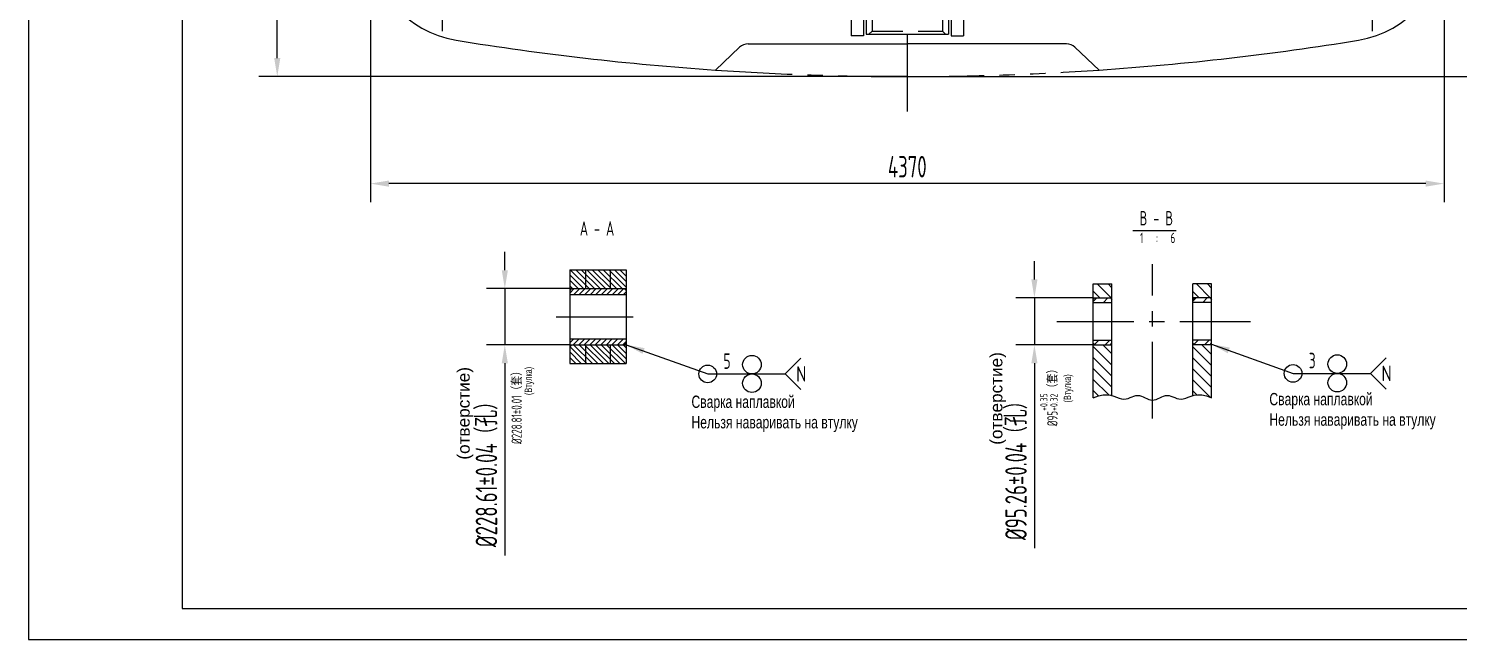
# Model space of a CAD drawing. Header units: millimetres. Extents: x 0 to 10500, y 0 to 7425.
# Drawn here: x 0 to 5819, y 0 to 2485 of the extents above; entities that cross this region are included whole.
import ezdxf
from ezdxf.enums import TextEntityAlignment as Align

# ---------------------------------------------------------------- set-up
doc = ezdxf.new("R2010")
doc.units = ezdxf.units.MM
doc.header["$LTSCALE"] = 250
for name, pattern in [('F', [0.75, 0.5, -0.25]), ('G', [2, 1.25, -0.25, 0.25, -0.25]), ('K', [2.5, 1.25, -0.25, 0.25, -0.25, 0.25, -0.25])]:
    doc.linetypes.add(name, pattern=pattern)
for name, color, linetype in [('01', 7, 'Continuous'), ('02', 1, 'Continuous'), ('04', 2, 'F'), ('05', 4, 'G'), ('07', 6, 'K'), ('08', 1, 'Continuous'), ('11', 3, 'Continuous'), ('13', 3, 'Continuous')]:
    doc.layers.add(name, color=color, linetype=linetype)
doc.styles.get("Standard").update_dxf_attribs({"font": 'isocp', "width": 0.707, "bigfont": 'intecad.shx'})
doc.dimstyles.new('INTE', dxfattribs={"dimscale": 25, "dimtxt": 3.5, "dimasz": 3, "dimexe": 3, "dimexo": 0, "dimgap": 1, "dimtad": 1, "dimdec": 3, "dimzin": 9, "dimdsep": 46, "dimtxsty": 'Standard', "dimcen": 0, "dimclrd": 1, "dimclre": 1, "dimclrt": 3, "dimaunit": 1, "dimadec": 0, "dimazin": 0, "dimtfac": 1, "dimtdec": 3, "dimtmove": 0, "dimatfit": 0, "dimfxl": 1, "dimarcsym": 0})
pattern_1 = [(45, (-12228.315, -7554.2), (-22.45064, 22.45064), [])]
pattern_2 = [(135, (-12228.315, -7121.63), (-22.45064, -22.45064), [])]

# ---------------------------------------------------------------- blocks, each defined once
blk = doc.blocks.new('*D50')
at = {"layer": '08', "color": 1, "lineweight": -2}
for p, q in [((4093.8, 1464.2), (4093.8, 1539.2)), ((4333.2, 1389.2), (4018.8, 1389.2)), ((4093.8, 1389.2), (4093.8, 1198.7)), ((4333.2, 1198.7), (4018.8, 1198.7)), ((4093.8, 1123.7), (4093.8, 371.7))]:
    blk.add_line(p, q, dxfattribs=at)
at = {"layer": '08', "color": 1}
for points in [[(4081.3, 1464.2), (4106.3, 1464.2), (4093.8, 1389.2)], [(4081.3, 1123.7), (4106.3, 1123.7), (4093.8, 1198.7)]]:
    blk.add_solid(points, dxfattribs=at)
at = {"layer": 'Defpoints', "color": 0}
for p in [(4333.2, 1389.2), (4093.8, 1198.7), (4333.2, 1198.7)]:
    blk.add_point(p, dxfattribs=at)
at = {"layer": '08', "color": 3, "insert": (4019.8, 704), "char_height": 87.5, "attachment_point": 5, "rotation": 90}
blk.add_mtext('%%c95.26%%p0.04（孔）', dxfattribs=at)
blk = doc.blocks.new('*D51')
at = {"layer": '08', "color": 1, "lineweight": -2}
for p, q in [((1938.3, 1502.1), (1938.3, 1577.1)), ((2202.3, 1427.1), (1863.3, 1427.1)), ((1938.3, 1427.1), (1938.3, 1198.5)), ((2202.3, 1198.5), (1863.3, 1198.5)), ((1938.3, 1123.5), (1938.3, 340.9))]:
    blk.add_line(p, q, dxfattribs=at)
at = {"layer": '08', "color": 1}
for points in [[(1925.8, 1502.1), (1950.8, 1502.1), (1938.3, 1427.1)], [(1925.8, 1123.5), (1950.8, 1123.5), (1938.3, 1198.5)]]:
    blk.add_solid(points, dxfattribs=at)
at = {"layer": 'Defpoints', "color": 0}
for p in [(2202.3, 1427.1), (1938.3, 1198.5), (2202.3, 1198.5)]:
    blk.add_point(p, dxfattribs=at)
at = {"layer": '08', "color": 3, "insert": (1864.3, 688.5), "char_height": 87.5, "attachment_point": 5, "rotation": 90}
blk.add_mtext('%%c228.61%%p0.04（孔）', dxfattribs=at)
blk = doc.blocks.new('*D53')
at = {"layer": '08', "color": 1, "lineweight": -2}
for p, q in [((5673.8, 5635.6), (6094.2, 5635.6)), ((6019.2, 2364.6), (6019.2, 5560.6)), ((3576.3, 2289.6), (6094.2, 2289.6))]:
    blk.add_line(p, q, dxfattribs=at)
at = {"layer": '08', "color": 1}
for points in [[(6006.7, 5560.6), (6031.7, 5560.6), (6019.2, 5635.6)], [(6006.7, 2364.6), (6031.7, 2364.6), (6019.2, 2289.6)]]:
    blk.add_solid(points, dxfattribs=at)
at = {"layer": 'Defpoints', "color": 0}
for p in [(5673.8, 5635.6), (6019.2, 5635.6), (3576.3, 2289.6)]:
    blk.add_point(p, dxfattribs=at)
at = {"layer": '08', "color": 3, "insert": (5950.5, 3962.6), "char_height": 87.5, "attachment_point": 5, "rotation": 90}
blk.add_mtext('3346', dxfattribs=at)
blk = doc.blocks.new('*D54')
at = {"layer": '08', "color": 1, "lineweight": -2}
for p, q in [((1563.3, 6024.3), (937, 6024.3)), ((1012, 2364.6), (1012, 5949.3)), ((3576.3, 2289.6), (937, 2289.6))]:
    blk.add_line(p, q, dxfattribs=at)
at = {"layer": '08', "color": 1}
for points in [[(999.5, 5949.3), (1024.5, 5949.3), (1012, 6024.3)], [(999.5, 2364.6), (1024.5, 2364.6), (1012, 2289.6)]]:
    blk.add_solid(points, dxfattribs=at)
at = {"layer": 'Defpoints', "color": 0}
for p in [(1012, 6024.3), (1563.3, 6024.3), (3576.3, 2289.6)]:
    blk.add_point(p, dxfattribs=at)
at = {"layer": '08', "color": 3, "insert": (943.2, 4157), "char_height": 87.5, "attachment_point": 5, "rotation": 90}
blk.add_mtext('3734.7', dxfattribs=at)
blk = doc.blocks.new('*D55')
at = {"layer": '08', "color": 1, "lineweight": -2}
for p, q in [((1391.3, 2847.3), (1391.3, 1779.2)), ((5761.3, 2847.3), (5761.3, 1779.2)), ((5686.3, 1854.2), (1466.3, 1854.2))]:
    blk.add_line(p, q, dxfattribs=at)
at = {"layer": '08', "color": 1}
for points in [[(1466.3, 1866.7), (1466.3, 1841.7), (1391.3, 1854.2)], [(5686.3, 1866.7), (5686.3, 1841.7), (5761.3, 1854.2)]]:
    blk.add_solid(points, dxfattribs=at)
at = {"layer": 'Defpoints', "color": 0}
for p in [(1391.3, 2847.3), (5761.3, 2847.3), (1391.3, 1854.2)]:
    blk.add_point(p, dxfattribs=at)
at = {"layer": '08', "color": 3, "insert": (3576.3, 1923), "char_height": 87.5, "attachment_point": 5}
blk.add_mtext('4370', dxfattribs=at)
blk = doc.blocks.new('*U72')
at = {"layer": '01'}
for points in [[(25, 292), (25, 5)], [(25, 5), (415, 5)]]:
    blk.add_lwpolyline(points, dxfattribs=at)
at = {"layer": '02'}
for points in [[(0, 297), (0, 0)], [(0, 0), (420, 0)]]:
    blk.add_lwpolyline(points, dxfattribs=at)

msp = doc.modelspace()

# ---------------------------------------------------------------- hatches: boundary and pattern name
at = {"layer": '02', "linetype": 'Continuous'}
h = msp.add_hatch(dxfattribs=at)
h.set_pattern_fill('ANSI31', color=1, scale=5, angle=90, style=0)
h.set_pattern_definition([(135, (-6762.91, -4301.371), (-11.22532, -11.22532), [])])
h.paths.add_polyline_path([(2267.3086, 1503.8268), (2202.3086, 1503.8268), (2202.3086, 1427.1268), (2267.3086, 1427.1268)])
h.paths.add_polyline_path([(2367.3086, 1427.1268), (2367.3086, 1503.8268), (2267.3086, 1503.8268), (2267.3086, 1427.1268)])
h.paths.add_polyline_path([(2367.3086, 1427.1268), (2432.3086, 1427.1268), (2432.3086, 1503.8268), (2367.3086, 1503.8268)])
h.paths.add_polyline_path([(2367.3086, 1121.8268), (2432.3086, 1121.8268), (2432.3086, 1198.5268), (2367.3086, 1198.5268)])
h.paths.add_polyline_path([(2367.3086, 1198.5268), (2267.3086, 1198.5268), (2267.3086, 1121.8268), (2367.3086, 1121.8268)])
h.paths.add_polyline_path([(2267.3086, 1198.5268), (2202.3086, 1198.5268), (2202.3086, 1121.8268), (2267.3086, 1121.8268)])
h = msp.add_hatch(dxfattribs=at)
h.set_pattern_fill('ANSI31', color=1, scale=5, style=0)
h.set_pattern_definition([(45, (-6762.91, -4301.371), (-11.22532, 11.22532), [])])
h.paths.add_polyline_path([(2210.3086, 1427.1268), (2202.3086, 1419.1268), (2202.3086, 1402.8268), (2432.3086, 1402.8268), (2432.3086, 1419.1268), (2424.3086, 1427.1268)])
h.paths.add_polyline_path([(2202.3086, 1222.8268), (2202.3086, 1198.5268), (2424.3086, 1198.5268), (2432.3086, 1206.5268), (2432.3086, 1222.8268)])
h = msp.add_hatch(dxfattribs=at)
h.set_pattern_fill('ANSI31', color=1, scale=10, angle=90, style=0)
h.set_pattern_definition(pattern_2)
h.paths.add_polyline_path([(4409.2152, 1445.9266), (4333.2152, 1445.9266), (4333.2152, 1389.1866), (4409.2152, 1389.1866)])
h.paths.add_polyline_path([(4333.2152, 982.994), (4354.4458, 991.2878), (4373.1465, 995.1194), (4389.6113, 995.4488), (4404.1344, 993.2365), (4409.2152, 991.7395), (4409.2152, 1198.6666), (4333.2152, 1198.6666)])
h = msp.add_hatch(dxfattribs=at)
h.set_pattern_fill('ANSI31', color=1, scale=10, angle=90, style=0)
h.set_pattern_definition(pattern_2)
h.paths.add_polyline_path([(4815.2152, 1445.9266), (4739.2152, 1445.9266), (4739.2152, 1389.1866), (4815.2152, 1389.1866)])
h.paths.add_polyline_path([(4815.2152, 982.994), (4815.2152, 1198.6666), (4739.2152, 1198.6666), (4739.2152, 991.7395), (4744.2959, 993.2365), (4758.819, 995.4488), (4775.2838, 995.1194), (4793.9845, 991.2878)])
h = msp.add_hatch(dxfattribs=at)
h.set_pattern_fill('ANSI31', color=1, scale=10, style=0)
h.set_pattern_definition(pattern_1)
h.paths.add_polyline_path([(4339.2152, 1389.1866), (4333.2152, 1383.1866), (4333.2152, 1370.9266), (4409.2152, 1370.9266), (4409.2152, 1383.1866), (4403.2152, 1389.1866)])
h.paths.add_polyline_path([(4403.2152, 1198.6666), (4409.2152, 1204.6666), (4409.2152, 1216.9266), (4333.2152, 1216.9266), (4333.2152, 1204.6666), (4339.2152, 1198.6666)])
h = msp.add_hatch(dxfattribs=at)
h.set_pattern_fill('ANSI31', color=1, scale=10, style=0)
h.set_pattern_definition(pattern_1)
h.paths.add_polyline_path([(4815.2152, 1370.9266), (4815.2152, 1383.1866), (4809.2152, 1389.1866), (4745.2152, 1389.1866), (4739.2152, 1383.1866), (4739.2152, 1370.9266)])
h.paths.add_polyline_path([(4739.2152, 1216.9266), (4739.2152, 1204.6666), (4745.2152, 1198.6666), (4809.2152, 1198.6666), (4815.2152, 1204.6666), (4815.2152, 1216.9266)])

# ---------------------------------------------------------------- linework, layer by layer
for p in [(2928.3281, 2422.6397), (4224.3281, 2422.6397)]:
    msp.add_line(p, (3576.3281, 2422.6397))
at = {"layer": '01', "color": 7, "linetype": 'Continuous'}
for p, q in [((3347.8281, 3301.1397), (3347.8281, 2455.6397)), ((3804.8281, 3301.1397), (3804.8281, 2455.6397)), ((3397.8281, 2620.1397), (3397.8281, 2455.6397)), ((3754.8281, 2620.1397), (3754.8281, 2455.6397)), ((2267.3086, 1503.8268), (2267.3086, 1427.1268)), ((2367.3086, 1503.8268), (2367.3086, 1427.1268)), ((4333.2152, 982.994), (4333.2152, 1445.9266)), ((4333.2152, 1445.9266), (4409.2152, 1445.9266)), ((4409.2152, 991.7395), (4409.2152, 1445.9266)), ((4739.2152, 991.7395), (4739.2152, 1445.9266)), ((4815.2152, 1445.9266), (4739.2152, 1445.9266)), ((4815.2152, 982.994), (4815.2152, 1445.9266)), ((4333.2152, 1389.1866), (4409.2152, 1389.1866)), ((4339.2152, 1389.1866), (4333.2152, 1383.1866)), ((4333.2152, 1370.9266), (4409.2152, 1370.9266)), ((4403.2152, 1389.1866), (4409.2152, 1383.1866)), ((4815.2152, 1389.1866), (4739.2152, 1389.1866)), ((4745.2152, 1389.1866), (4739.2152, 1383.1866)), ((4815.2152, 1370.9266), (4739.2152, 1370.9266)), ((4809.2152, 1389.1866), (4815.2152, 1383.1866)), ((2267.3086, 1198.5268), (2267.3086, 1121.8268)), ((2367.3086, 1198.5268), (2367.3086, 1121.8268)), ((4333.2152, 1216.9266), (4409.2152, 1216.9266)), ((4339.2152, 1198.6666), (4333.2152, 1204.6666)), ((4333.2152, 1198.6666), (4409.2152, 1198.6666)), ((4403.2152, 1198.6666), (4409.2152, 1204.6666)), ((4815.2152, 1216.9266), (4739.2152, 1216.9266)), ((4745.2152, 1198.6666), (4739.2152, 1204.6666)), ((4815.2152, 1198.6666), (4739.2152, 1198.6666)), ((4809.2152, 1198.6666), (4815.2152, 1204.6666))]:
    msp.add_line(p, q, dxfattribs=at)
at = {"layer": '01'}
for p, q in [((3408.3281, 2577.2397), (3408.3281, 2461.6397)), ((3744.3281, 2577.2397), (3744.3281, 2461.6397)), ((3397.8281, 2455.6397), (3347.8281, 2455.6397)), ((3408.3281, 2461.6397), (3744.3281, 2461.6397)), ((3754.8281, 2455.6397), (3804.8281, 2455.6397)), ((2795.3281, 2316.2717), (2894.0885, 2409.0766)), ((4357.3281, 2316.2717), (4258.5678, 2409.0766)), ((4494.4574, 1664.0538), (4670.7007, 1664.0538)), ((2202.3086, 1503.8268), (2202.3086, 1121.8268)), ((2202.3086, 1503.8268), (2432.3086, 1503.8268)), ((2432.3086, 1503.8268), (2432.3086, 1121.8268)), ((2202.3086, 1427.1268), (2432.3086, 1427.1268)), ((2210.3086, 1427.1268), (2202.3086, 1419.1268)), ((2202.3086, 1402.8268), (2432.3086, 1402.8268)), ((2424.3086, 1427.1268), (2432.3086, 1419.1268)), ((2202.3086, 1222.8268), (2432.3086, 1222.8268)), ((2202.3086, 1198.5268), (2432.3086, 1198.5268)), ((2210.3086, 1198.5268), (2202.3086, 1190.5268)), ((2432.3086, 1206.5268), (2424.3086, 1198.5268)), ((2202.3086, 1121.8268), (2432.3086, 1121.8268))]:
    msp.add_line(p, q, dxfattribs=at)
for centre, radius in [((2764.0042, 1079.9363), 36), ((2944.0042, 1117.7363), 37.8), ((5146.3086, 1082.1564), 36), ((5326.3086, 1119.9564), 37.8), ((2944.0042, 1042.1363), 37.8), ((5326.3086, 1044.3564), 37.8)]:
    msp.add_circle(centre, radius, dxfattribs=at)
at = {"layer": '01', "color": 7, "linetype": 'Continuous'}
for centre, radius, start, end in [((1806.3281, 2847.3211), 415, 180, 260.782598), ((5346.3281, 2847.3211), 415, 279.217402, 0), ((3576.3281, 13754.6397), 11465, 260.782598, 266.09396561), ((3576.3281, 13754.6397), 11465, 273.90603439, 279.217402)]:
    msp.add_arc(centre, radius, start, end, dxfattribs=at)
at = {"layer": '01'}
for centre, start, end in [((2928.3281, 2372.6397), 90, 133.21935613), ((4224.3281, 2372.6397), 46.78064387, 90)]:
    msp.add_arc(centre, 50, start, end, dxfattribs=at)
at = {"layer": '02'}
for p, q in [((2764.0042, 1079.9363), (3079.0042, 1079.9363)), ((5146.3086, 1082.1564), (5461.3086, 1082.1564))]:
    msp.add_line(p, q, dxfattribs=at)
for points in [[(3142.6438, 1143.5759), (3079.0042, 1079.9363), (3142.6438, 1016.2967)], [(5524.9482, 1145.796), (5461.3086, 1082.1564), (5524.9482, 1018.5168)], [(4333.2152, 982.994), (4354.4458, 991.2878), (4373.1465, 995.1194), (4389.6113, 995.4488), (4404.1344, 993.2365), (4417.0101, 989.4427), (4428.5325, 985.0275), (4438.9959, 980.9512), (4448.6943, 978.174), (4457.8828, 977.4115), (4466.6595, 978.4), (4475.0831, 980.6311), (4483.2126, 983.5965), (4491.1066, 986.7879), (4498.8242, 989.6969), (4506.4241, 991.815), (4513.9652, 992.634), (4521.4964, 991.8056), (4529.0277, 989.6215), (4536.5589, 986.5337), (4544.0902, 982.994), (4551.6214, 979.4544), (4559.1527, 976.3665), (4566.6839, 974.1825), (4574.2152, 973.354), (4581.7464, 974.1825), (4589.2777, 976.3665), (4596.8089, 979.4544), (4604.3402, 982.994), (4611.8714, 986.5337), (4619.4027, 989.6215), (4626.9339, 991.8056), (4634.4652, 992.634), (4642.0062, 991.815), (4649.6061, 989.6969), (4657.3237, 986.7879), (4665.2178, 983.5965), (4673.3472, 980.6311), (4681.7708, 978.4), (4690.5475, 977.4115), (4699.736, 978.174), (4709.4344, 980.9512), (4719.8978, 985.0275), (4731.4202, 989.4427), (4744.2959, 993.2365), (4758.819, 995.4488), (4775.2838, 995.1194), (4793.9845, 991.2878), (4815.2152, 982.994)]]:
    msp.add_lwpolyline(points, dxfattribs=at)
at = {"layer": '04', "color": 2, "linetype": 'F'}
for p, q in [((3433.3281, 2558.2397), (3433.3281, 2474.6397)), ((3719.3281, 2558.2397), (3719.3281, 2474.6397)), ((3433.3281, 2474.6397), (3420.3281, 2461.6397)), ((3433.3281, 2474.6397), (3719.3281, 2474.6397)), ((3719.3281, 2474.6397), (3732.3281, 2461.6397))]:
    msp.add_line(p, q, dxfattribs=at)
at = {"layer": '05', "color": 4, "linetype": 'G'}
for p, q in [((3576.3281, 5960.2816), (3576.3281, 2130.704)), ((1683.8281, 5911.754), (1683.8281, 2446.9137)), ((5468.8281, 5911.754), (5468.8281, 2446.9137)), ((4574.2152, 898.3646), (4574.2152, 1526.9238))]:
    msp.add_line(p, q, dxfattribs=at)
at = {"layer": '05'}
for p, q in [((2147.6331, 1312.8268), (2471.1483, 1312.8268)), ((4185.3828, 1293.9266), (4972.8339, 1293.9266))]:
    msp.add_line(p, q, dxfattribs=at)
at = {"layer": '07', "color": 6, "linetype": 'K'}
for start, end in [(266.09396561, 270), (270, 273.90603439)]:
    msp.add_arc((3576.3281, 13754.6397), 11465, start, end, dxfattribs=at)

# ---------------------------------------------------------------- block references
at = {"layer": '04', "xscale": 25, "yscale": 25, "zscale": 25}
msp.add_blockref('*U72', (0, 0), dxfattribs=at)

# ---------------------------------------------------------------- texts
at = {"layer": '04', "attachment_point": 1, "rotation": 90}
for s, insert, char_height in [('{\\fArial|b0|i0|c204|p34;\\W1;\\C0;(отверстие)}', (3913.372, 791.8095), 50), ('{\\fArial|b0|i0|c0|p34;\\C0;(\\fArial|b0|i0|c204|p34;Втулка\\fArial|b0|i0|c0|p34;)}', (2018.863, 994.0221), 30), ('{\\fArial|b0|i0|c0|p34;\\W1;\\C0;(\\fArial|b0|i0|c204|p34;отверстие\\fArial|b0|i0|c0|p34;)}', (1745.1945, 731.1845), 50), ('{\\fArial|b0|i0|c0|p34;\\C0;(\\fArial|b0|i0|c204|p34;Втулка\\fArial|b0|i0|c0|p34;)}', (4212.9924, 963.7941), 30)]:
    msp.add_mtext(s, dxfattribs=dict(at, insert=insert, char_height=char_height))
at = {"layer": '04', "char_height": 50, "attachment_point": 1}
for insert in [(2697.9595, 991.7737), (5050.1004, 1002.5009)]:
    msp.add_mtext('{\\fArial|b0|i0|c204|p34;\\C3;Сварка наплавкой\\PНельзя наваривать на втулку}', dxfattribs=dict(at, insert=insert))
at = {"layer": '08', "color": 3, "insert": (1986.8508, 953.7033), "char_height": 42, "attachment_point": 5, "rotation": 90}
msp.add_mtext('%%c228.81%%p0.01（套）', dxfattribs=at)
at = {"layer": '11', "width": 0.707}
for s, p in [('A - A', (2243.5996, 1624.7376)), ('B - B', (4521.5684, 1666.2366))]:
    msp.add_text(s, height=58.8, dxfattribs=at).set_placement(p, align=Align.BOTTOM_LEFT)
at = {"layer": '11', "color": 3, "linetype": 'Continuous', "insert": (4523.8313, 1654.2688), "char_height": 42, "width": 140.138, "attachment_point": 1}
msp.add_mtext('1   :   6', dxfattribs=at)
at = {"layer": '11', "color": 3, "linetype": 'Continuous', "insert": (4153.0769, 994.306), "char_height": 42, "attachment_point": 5, "rotation": 90}
msp.add_mtext('%%c95{\\H0.7x;\\S+0.35^ +0.32;}（套）', dxfattribs=at)
at = {"layer": '13', "width": 0.707}
for s, p in [('3', (5210.4186, 1102.8564)), ('5', (2828.1143, 1100.6363))]:
    msp.add_text(s, height=63, dxfattribs=at).set_placement(p)
at = {"layer": '13', "width": 1.010989}
for p, p2 in [((3124.0042, 1048.4363), (3165.4042, 1048.4363)), ((5506.3086, 1050.6564), (5547.7086, 1050.6564))]:
    msp.add_text('N', height=63, dxfattribs=at).set_placement(p, p2, align=Align.FIT)

# ---------------------------------------------------------------- dimensions: what is measured, and where the dimension line sits
at = {"layer": '08'}
for base, p2, picture, middle in [((1011.9825, 6024.3397), (1563.3281, 6024.3397), '*D54', (943.2325, 4156.9897)), ((6019.2342, 5635.6397), (5673.8412, 5635.6397), '*D53', (5950.4842, 3962.6397))]:
    dim = msp.add_linear_dim(base=base, p1=(3576.3281, 2289.6397), p2=p2, angle=90, dimstyle='INTE', override={"dimgap": 1, "dimdec": 3, "dimzin": 8, "dimpost": '<>', "dimtol": 0, "dimlim": 0, "dimtp": 0, "dimtm": 0, "dimtfac": 0.7}, dxfattribs=at)
    dim.commit()
    dim.dimension.update_dxf_attribs({"geometry": picture, "text_midpoint": middle})
dim = msp.add_linear_dim(base=(1391.3281, 1854.2433), p1=(5761.3281, 2847.3211), p2=(1391.3281, 2847.3211), dimstyle='INTE', dxfattribs=at)
dim.commit()
dim.dimension.update_dxf_attribs({"geometry": '*D55', "text_midpoint": (3576.3281, 1922.9933)})
for base, p1, p2, text, picture, middle in [((1938.2835, 1198.5268), (2202.3086, 1427.1268), (2202.3086, 1198.5268), '%%c228.61%%p0.04（孔）', '*D51', (1938.2835, 688.4779)), ((4093.7992, 1198.6666), (4333.2152, 1389.1866), (4333.2152, 1198.6666), '%%c95.26%%p0.04（孔）', '*D50', (4093.7992, 703.9752))]:
    dim = msp.add_linear_dim(base=base, p1=p1, p2=p2, angle=90, text=text, dimstyle='INTE', dxfattribs=at)
    dim.commit()
    dim.dimension.update_dxf_attribs({"geometry": picture, "text_midpoint": middle, "dimtype": 160})

# ---------------------------------------------------------------- leaders
at = {"layer": '01'}
for points in [[(2432.3086, 1198.5268), (2764.0042, 1079.9363)], [(4814.613, 1200.7468), (5146.3086, 1082.1564)]]:
    msp.add_leader(points, dimstyle='INTE', dxfattribs=at)

doc.saveas('drawing.dxf')
